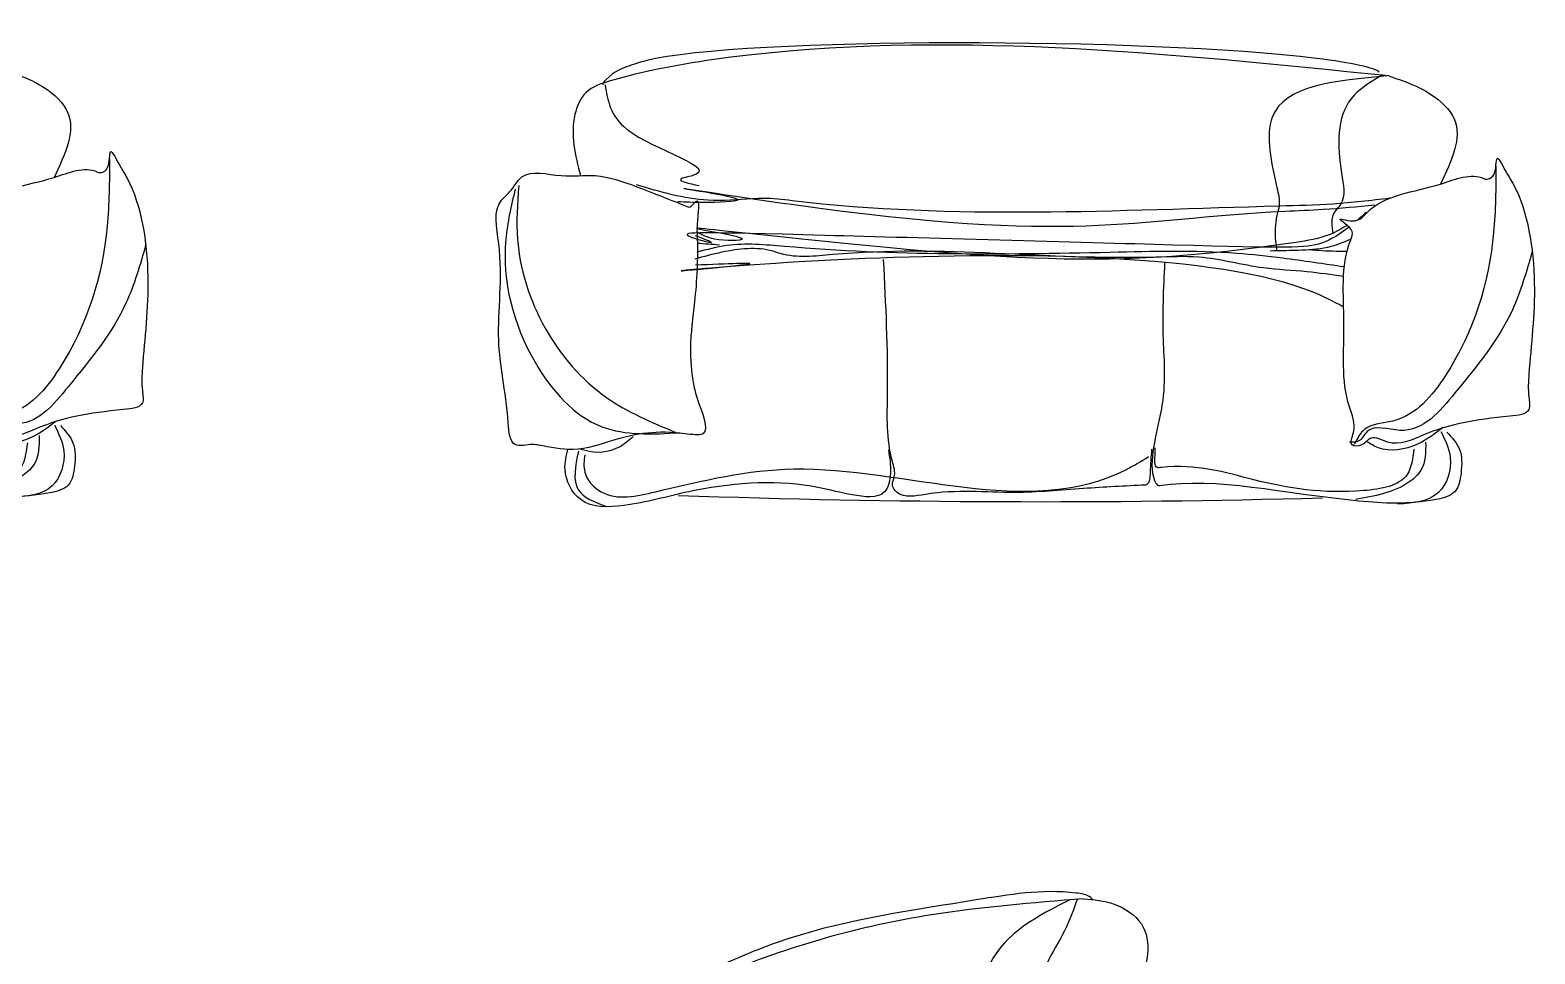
# Model space of a CAD drawing. Header units: metres. Extents: x 310.8 to 324.9, y 159.2 to 165.
# Drawn here: x 317.762 to 320.869, y 163.048 to 164.956 of the extents above; entities that cross this region are included whole.
import ezdxf

# ---------------------------------------------------------------- set-up
doc = ezdxf.new("R2010")
doc.units = ezdxf.units.M
doc.layers.add('02', color=2, linetype='Continuous')

# ---------------------------------------------------------------- blocks, each defined once
blk = doc.blocks.new('sofa2')
at = {"layer": '02', "color": 7, "extrusion": (0, 0, -1)}
blk.add_ellipse((-0.2159, 10.2645), major_axis=(10.2642, 0.2292), ratio=1, start_param=1.52737, end_param=1.616814, dxfattribs=at)
at = {"layer": '02', "color": 7}
for points, knots in [([(0.5757, 0.8999), (0.5686, 0.9084), (0.2801, 0.9706), (-0.4327, 0.9506), (-0.6072, 0.8912), (-0.6442, 0.8784), (-0.665, 0.8537), (-0.6639, 0.8514)], [0, 0, 0, 0, 127.50928, 732.614955, 770.548522, 809.419481, 817.699888, 817.699888, 817.699888, 817.699888]), ([(0.595, 0.892), (0.2575, 0.9199), (-0.163, 0.9546), (-0.5827, 0.8802), (-0.7027, 0.8432), (-0.7357, 0.7645), (-0.721, 0.7059), (-0.7106, 0.6638)], [0, 0, 0, 0, 1111.270695, 1384.15626, 1449.73045, 1505.502696, 1646.33723, 1646.33723, 1646.33723, 1646.33723]), ([(0.5921, 0.892), (0.486, 0.8828), (0.3186, 0.8682), (0.356, 0.6966), (0.3718, 0.6298), (0.3603, 0.5935), (0.3596, 0.5624), (0.3629, 0.5388), (0.3637, 0.5329)], [0, 0, 0, 0, 280.085603, 441.728609, 484.149105, 506.997759, 566.365328, 586.345478, 586.345478, 586.345478, 586.345478]), ([(0.5824, 0.8942), (0.5579, 0.8797), (0.4868, 0.8375), (0.4887, 0.7235), (0.5087, 0.6362), (0.4742, 0.6047), (0.4775, 0.5815), (0.4797, 0.5663)], [0, 0, 0, 0, 90.246293, 262.71043, 334.621253, 359.409286, 406.560484, 406.560484, 406.560484, 406.560484]), ([(0.595, 0.892), (0.6249, 0.8821), (0.6766, 0.8648), (0.7588, 0.7885), (0.7247, 0.7166), (0.702, 0.6688)], [0, 0, 0, 0, 105.792047, 182.998201, 335.84793, 335.84793, 335.84793, 335.84793]), ([(-0.6593, 0.8513), (-0.6542, 0.8193), (-0.6409, 0.7352), (-0.4016, 0.6757), (-0.5211, 0.6555), (-0.4864, 0.6478), (-0.4652, 0.6431)], [0, 0, 0, 0, 113.065318, 298.102295, 326.758206, 371.461218, 371.461218, 371.461218, 371.461218]), ([(0.7918, 0.6801), (0.7645, 0.6929), (0.6776, 0.653), (0.5772, 0.6474), (0.5306, 0.586), (0.4741, 0.6042), (0.5264, 0.5768), (0.4943, 0.5029), (0.5097, 0.3838), (0.4942, 0.2433), (0.5308, 0.1688), (0.511, 0.1262), (0.5437, 0.1275), (0.5593, 0.1531), (0.6071, 0.1225), (0.7023, 0.1705), (0.783, 0.1839), (0.8905, 0.1935), (0.882, 0.2376), (0.8868, 0.3207), (0.9058, 0.4661), (0.8791, 0.6297), (0.8373, 0.6929), (0.8158, 0.7346), (0.8181, 0.6946), (0.8065, 0.6792), (0.7952, 0.6785), (0.7918, 0.6801)], [0, 0, 0, 0, 100.597406, 281.319891, 315.054718, 349.509689, 389.200281, 408.162693, 598.959573, 792.637569, 852.601939, 880.830983, 902.666946, 929.495226, 968.022274, 1050.611483, 1254.96923, 1301.260424, 1329.316584, 1382.311494, 1591.546287, 1820.820862, 1871.094845, 1893.578982, 1925.370652, 1945.336599, 1957.814292, 1957.814292, 1957.814292, 1957.814292]), ([(0.8166, 0.7063), (0.8163, 0.6602), (0.8155, 0.5102), (0.7573, 0.318), (0.638, 0.1746), (0.546, 0.174), (0.5301, 0.143), (0.5239, 0.1309)], [0, 0, 0, 0, 153.199383, 498.931474, 658.942203, 726.134726, 768.614124, 768.614124, 768.614124, 768.614124]), ([(-0.4888, 0.5993), (-0.5242, 0.6137), (-0.5856, 0.6384), (-0.6745, 0.6699), (-0.7508, 0.6576), (-0.8278, 0.6809), (-0.8511, 0.6324), (-0.8935, 0.6005), (-0.8649, 0.4797), (-0.891, 0.3288), (-0.8618, 0.2089), (-0.8559, 0.0981), (-0.8163, 0.11), (-0.7773, 0.1042), (-0.7201, 0.09), (-0.62, 0.1276), (-0.5409, 0.1395), (-0.4347, 0.1211), (-0.4683, 0.1945), (-0.4804, 0.2473), (-0.4862, 0.3172), (-0.4719, 0.4115), (-0.467, 0.5061), (-0.471, 0.562), (-0.4603, 0.6324), (-0.4825, 0.5967), (-0.4888, 0.5993)], [0, 0, 0, 0, 127.427681, 224.276404, 302.261986, 392.779016, 437.096694, 463.557063, 563.507143, 784.838909, 976.246821, 1028.506194, 1069.058754, 1082.809516, 1162.638681, 1258.731906, 1422.314775, 1462.867277, 1544.873185, 1583.434163, 1661.617215, 1768.019408, 1911.553131, 1945.84397, 1998.930645, 2021.420543, 2021.420543, 2021.420543, 2021.420543]), ([(-0.8451, 0.636), (-0.8532, 0.6015), (-0.8812, 0.4818), (-0.8336, 0.2922), (-0.6844, 0.1229), (-0.5615, 0.1298), (-0.5053, 0.1329)], [0, 0, 0, 0, 117.484834, 407.414781, 620.246611, 799.395046, 799.395046, 799.395046, 799.395046]), ([(-0.8378, 0.6433), (-0.8405, 0.6063), (-0.8519, 0.4448), (-0.7284, 0.2232), (-0.5631, 0.1541), (-0.5137, 0.1335)], [0, 0, 0, 0, 123.587716, 539.784626, 717.53011, 717.53011, 717.53011, 717.53011]), ([(0.597, 0.6394), (0.5581, 0.6348), (0.4825, 0.6259), (0.2128, 0.6194), (-0.058, 0.6133), (-0.2998, 0.6183), (-0.3784, 0.6148), (-0.4673, 0.6067), (-0.5456, 0.6302), (-0.5943, 0.6448)], [0, 0, 0, 0, 130.481225, 253.633351, 898.47273, 1034.014316, 1058.876431, 1161.043602, 1328.287173, 1328.287173, 1328.287173, 1328.287173]), ([(0.5661, 0.6249), (0.531, 0.6216), (0.4699, 0.6157), (0.2025, 0.6055), (0.0816, 0.5661), (-0.6453, 0.659), (-0.3307, 0.6114), (-0.4566, 0.6075), (-0.4935, 0.6091), (-0.5091, 0.6097)], [0, 0, 0, 0, 118.476382, 205.76869, 865.568864, 1169.272767, 1282.511113, 1362.367287, 1420.702346, 1420.702346, 1420.702346, 1420.702346]), ([(0.5132, 0.58), (0.4953, 0.5659), (0.4478, 0.5351), (0.3583, 0.5369), (-0.4377, 0.5471), (-0.5284, 0.5479), (-0.4152, 0.5171), (-0.4559, 0.5332), (-0.4724, 0.5397)], [49.606189, 49.606189, 49.606189, 49.606189, 124.052713, 239.571345, 333.3214, 456.942517, 542.38691, 600.329448, 600.329448, 600.329448, 600.329448]), ([(0.5098, 0.584), (0.4981, 0.577), (0.4656, 0.5576), (0.1498, 0.5088), (-0.0115, 0.5064), (-0.5244, 0.5615), (-0.3194, 0.5309), (-0.4334, 0.5278), (-0.4591, 0.5415), (-0.4694, 0.547)], [0, 0, 0, 0, 45.174964, 125.558829, 1031.145926, 1097.383053, 1205.658022, 1269.66526, 1312.451368, 1312.451368, 1312.451368, 1312.451368]), ([(0.4997, 0.4162), (0.4808, 0.4263), (0.2249, 0.5635), (-0.7562, 0.4393), (-0.3224, 0.4853), (-0.4085, 0.4816), (-0.4725, 0.4789)], [0, 0, 0, 0, 74.526832, 1008.506099, 1049.984337, 1170.966975, 1170.966975, 1170.966975, 1170.966975]), ([(0.5155, 0.5544), (0.5026, 0.5489), (0.4707, 0.5355), (0.414, 0.5315), (0.3721, 0.5308), (0.3505, 0.5304)], [0, 0, 0, 0, 46.593931, 114.59593, 186.8347, 186.8347, 186.8347, 186.8347]), ([(0.5078, 0.5296), (0.4887, 0.5297), (0.4633, 0.5299), (0.438, 0.5324), (0.4317, 0.533)], [0, 0, 0, 0, 63.690529, 84.680578, 84.680578, 84.680578, 84.680578]), ([(0.8916, 0.5298), (0.8797, 0.4883), (0.8483, 0.3789), (0.7511, 0.2615), (0.6509, 0.1374), (0.5553, 0.1772), (0.5375, 0.1348), (0.5212, 0.1355), (0.5142, 0.1358)], [0, 0, 0, 0, 141.86292, 373.630524, 526.427539, 601.735045, 630.296438, 651.966247, 651.966247, 651.966247, 651.966247]), ([(0.5017, 0.4777), (0.4765, 0.4812), (0.4216, 0.4889), (0.2883, 0.5001), (0.1427, 0.5044), (-0.012, 0.503), (-0.1241, 0.5053), (-0.2251, 0.5083), (-0.3217, 0.5062), (-0.403, 0.5126), (-0.4554, 0.4971), (-0.4739, 0.4916)], [0, 0, 0, 0, 84.789669, 184.733607, 445.9307, 569.81752, 700.359946, 819.842709, 906.121054, 1023.391946, 1087.239307, 1087.239307, 1087.239307, 1087.239307]), ([(0.5037, 0.4976), (0.4613, 0.5051), (0.354, 0.524), (0.1578, 0.5055), (-0.0639, 0.5158), (-0.259, 0.5121), (-0.3903, 0.5272), (-0.4494, 0.5111), (-0.4699, 0.5055)], [0, 0, 0, 0, 142.976238, 362.035172, 651.850347, 881.968419, 1014.722732, 1085.027371, 1085.027371, 1085.027371, 1085.027371]), ([(0.0082, 0.4917), (0.0056, 0.4388), (0.001, 0.3414), (0.0156, 0.2078), (-0.0294, 0.0746), (-0.0082, 0.0337), (-0.0036, 0.0316), (-0.0021, 0.0311)], [0, 0, 0, 0, 175.924574, 324.224602, 448.430744, 460.868212, 466.272512, 466.272512, 466.272512, 466.272512]), ([(0.7153, 0.1564), (0.7256, 0.1452), (0.7474, 0.1215), (0.7459, 0.0754), (0.7373, 0.0274), (0.649, 0.0056), (0.419, 0.0181), (0.1863, 0.0641), (-0.0021, 0.0311)], [0, 0, 0, 0, 48.943013, 103.025949, 148.534553, 195.328972, 375.361256, 945.044024, 945.044024, 945.044024, 945.044024]), ([(0.707, 0.1658), (0.6906, 0.1531), (0.6528, 0.1239), (0.5885, 0.1129), (0.5575, 0.1322), (0.5499, 0.1369)], [0, 0, 0, 0, 69.56601, 160.233414, 189.860891, 189.860891, 189.860891, 189.860891]), ([(0.7029, 0.1575), (0.7115, 0.1405), (0.7318, 0.1005), (0.7053, 0.0144), (0.6454, 0.01), (0.6134, 0.0077)], [0, 0, 0, 0, 62.883797, 147.829924, 245.663948, 245.663948, 245.663948, 245.663948]), ([(-0.6015, 0.1247), (-0.6106, 0.1167), (-0.6376, 0.0931), (-0.6823, 0.0889), (-0.7081, 0.0982), (-0.7117, 0.0994)], [0, 0, 0, 0, 40.128951, 118.809172, 131.501248, 131.501248, 131.501248, 131.501248]), ([(0.6714, 0.1358), (0.6715, 0.115), (0.6715, 0.082), (0.6164, 0.0328), (0.5656, 0.0241), (0.5263, 0.0173)], [0, 0, 0, 0, 65.355661, 103.354857, 233.394712, 233.394712, 233.394712, 233.394712]), ([(-0.0312, 0.033), (-0.173, 0.0412), (-0.3506, 0.0309), (-0.5444, -0.0176), (-0.6451, -0.0236), (-0.7274, -0.01), (-0.7607, 0.0444), (-0.7425, 0.0816), (-0.7337, 0.0996)], [976.824593, 976.824593, 976.824593, 976.824593, 1441.856731, 1568.220499, 1730.576316, 1771.619892, 1839.510682, 1903.262507, 1903.262507, 1903.262507, 1903.262507]), ([(-0.7144, 0.0945), (-0.7207, 0.0644), (-0.7321, 0.0097), (-0.6815, -0.0102), (-0.6588, -0.0191)], [0, 0, 0, 0, 88.639768, 160.999132, 160.999132, 160.999132, 160.999132]), ([(-0.0186, 0.1069), (-0.0198, 0.0918), (-0.0218, 0.0694), (-0.0225, 0.0356), (-0.0303, 0.0332), (-0.0312, 0.033)], [0, 0, 0, 0, 55.279979, 82.352953, 85.624213, 85.624213, 85.624213, 85.624213]), ([(0.6469, 0.1209), (0.6446, 0.1019), (0.6384, 0.0486), (0.4887, 0.0224), (0.2901, 0.0684), (0.1157, 0.0844), (-0.014, 0.0671), (-0.011, 0.0922), (-0.0113, 0.1048), (-0.0115, 0.1097)], [0, 0, 0, 0, 59.307287, 165.954693, 419.345723, 769.096628, 779.083152, 806.978354, 824.443145, 824.443145, 824.443145, 824.443145]), ([(-0.7013, 0.0872), (-0.7028, 0.075), (-0.7064, 0.0447), (-0.6535, -0.0121), (-0.4888, 0.024), (-0.3083, 0.0918), (-0.0885, 0.0139), (-0.0329, 0.082), (-0.025, 0.0917)], [0, 0, 0, 0, 39.91953, 98.394496, 223.226072, 544.597982, 789.382304, 830.009833, 830.009833, 830.009833, 830.009833])]:
    blk.add_open_spline(points, degree=3, knots=knots, dxfattribs=at)
for points in [[(0.5482, 0.6099), (0.5422, 0.6046), (0.5363, 0.5993), (0.5303, 0.5942)], [(-0.4689, 0.5246), (-0.4538, 0.5234), (-0.4387, 0.5223), (-0.4235, 0.5211)]]:
    blk.add_open_spline(points, degree=3, dxfattribs=at)
blk = doc.blocks.new('sofa3')
at = {"layer": '02', "color": 7, "extrusion": (0, 0, -1)}
blk.add_ellipse((0.0821, 21.5416), major_axis=(0.0245, -21.5417), ratio=1, start_param=-0.025923, end_param=0.035823, dxfattribs=at)
at = {"layer": '02', "color": 7}
for points, knots in [([(0.8014, 0.8798), (0.3408, 0.9272), (-0.2027, 0.9832), (-0.74, 0.8905), (-0.8599, 0.8533), (-0.8929, 0.7747), (-0.8783, 0.716), (-0.8678, 0.674)], [0, 0, 0, 0, 1515.707727, 1788.593293, 1854.167483, 1909.939728, 2050.774263, 2050.774263, 2050.774263, 2050.774263]), ([(0.782, 0.8877), (0.7749, 0.8962), (0.4864, 0.9584), (-0.5899, 0.9608), (-0.7645, 0.9014), (-0.8015, 0.8885), (-0.8223, 0.8639), (-0.8212, 0.8615)], [0, 0, 0, 0, 127.50928, 732.614955, 770.548522, 809.419481, 817.699888, 817.699888, 817.699888, 817.699888]), ([(0.7984, 0.8798), (0.6923, 0.8706), (0.5249, 0.856), (0.5623, 0.6844), (0.5781, 0.6176), (0.5667, 0.5813), (0.5659, 0.5502), (0.5692, 0.5266), (0.57, 0.5207)], [0, 0, 0, 0, 280.085603, 441.728609, 484.149105, 506.997759, 566.365328, 586.345478, 586.345478, 586.345478, 586.345478]), ([(0.7887, 0.882), (0.7642, 0.8675), (0.6931, 0.8253), (0.695, 0.7113), (0.715, 0.624), (0.6805, 0.5925), (0.6838, 0.5693), (0.6861, 0.5541)], [0, 0, 0, 0, 90.246293, 262.71043, 334.621253, 359.409286, 406.560484, 406.560484, 406.560484, 406.560484]), ([(0.8014, 0.8798), (0.8312, 0.8699), (0.8829, 0.8526), (0.9651, 0.7763), (0.931, 0.7044), (0.9083, 0.6566)], [0, 0, 0, 0, 105.792047, 182.998201, 335.84793, 335.84793, 335.84793, 335.84793]), ([(-0.8165, 0.8614), (-0.8115, 0.8295), (-0.7982, 0.7454), (-0.5588, 0.6859), (-0.6784, 0.6657), (-0.6437, 0.658), (-0.6225, 0.6533)], [0, 0, 0, 0, 113.065318, 298.102295, 326.758206, 371.461218, 371.461218, 371.461218, 371.461218]), ([(-0.646, 0.6095), (-0.6815, 0.6239), (-0.7429, 0.6486), (-0.8317, 0.6801), (-0.9081, 0.6678), (-0.985, 0.6911), (-1.0084, 0.6425), (-1.0507, 0.6107), (-1.0222, 0.4899), (-1.0482, 0.339), (-1.0191, 0.2191), (-1.0131, 0.1083), (-0.9736, 0.1202), (-0.9346, 0.1144), (-0.8774, 0.1002), (-0.7773, 0.1378), (-0.6982, 0.1497), (-0.592, 0.1313), (-0.6256, 0.2047), (-0.6377, 0.2574), (-0.6435, 0.3274), (-0.6292, 0.4217), (-0.6243, 0.5163), (-0.6283, 0.5722), (-0.6176, 0.6426), (-0.6398, 0.6069), (-0.646, 0.6095)], [0, 0, 0, 0, 127.427681, 224.276404, 302.261986, 392.779016, 437.096694, 463.557063, 563.507143, 784.838909, 976.246821, 1028.506194, 1069.058754, 1082.809516, 1162.638681, 1258.731906, 1422.314775, 1462.867277, 1544.873185, 1583.434163, 1661.617215, 1768.019408, 1911.553131, 1945.84397, 1998.930645, 2021.420543, 2021.420543, 2021.420543, 2021.420543]), ([(0.9981, 0.6679), (0.9708, 0.6807), (0.8839, 0.6408), (0.7835, 0.6352), (0.7369, 0.5738), (0.6804, 0.592), (0.7327, 0.5646), (0.7006, 0.4907), (0.716, 0.3716), (0.7005, 0.2311), (0.7371, 0.1566), (0.7173, 0.114), (0.75, 0.1154), (0.7656, 0.1409), (0.8134, 0.1103), (0.9086, 0.1583), (0.9893, 0.1717), (1.0968, 0.1813), (1.0883, 0.2254), (1.0932, 0.3085), (1.1121, 0.4539), (1.0854, 0.6175), (1.0436, 0.6807), (1.0221, 0.7224), (1.0244, 0.6825), (1.0128, 0.667), (1.0015, 0.6663), (0.9981, 0.6679)], [0, 0, 0, 0, 100.597406, 281.319891, 315.054718, 349.509689, 389.200281, 408.162693, 598.959573, 792.637569, 852.601939, 880.830983, 902.666946, 929.495226, 968.022274, 1050.611483, 1254.96923, 1301.260424, 1329.316584, 1382.311494, 1591.546287, 1820.820862, 1871.094845, 1893.578982, 1925.370652, 1945.336599, 1957.814292, 1957.814292, 1957.814292, 1957.814292]), ([(1.0229, 0.6941), (1.0226, 0.648), (1.0218, 0.498), (0.9636, 0.3058), (0.8443, 0.1624), (0.7523, 0.1618), (0.7364, 0.1308), (0.7302, 0.1188)], [0, 0, 0, 0, 153.199383, 498.931474, 658.942203, 726.134726, 768.614124, 768.614124, 768.614124, 768.614124]), ([(-0.9951, 0.6534), (-0.9977, 0.6165), (-1.0092, 0.455), (-0.8857, 0.2334), (-0.7204, 0.1643), (-0.6709, 0.1436)], [0, 0, 0, 0, 123.587716, 539.784626, 717.53011, 717.53011, 717.53011, 717.53011]), ([(0.8033, 0.6272), (0.7644, 0.6226), (0.6888, 0.6136), (0.2772, 0.6044), (-0.1163, 0.5812), (-0.4777, 0.628), (-0.5357, 0.6246), (-0.6245, 0.6171), (-0.7029, 0.6404), (-0.7516, 0.6549)], [0, 0, 0, 0, 130.481225, 253.633351, 1371.652109, 1438.243529, 1463.105643, 1565.272815, 1732.516386, 1732.516386, 1732.516386, 1732.516386]), ([(0.7724, 0.6128), (0.7372, 0.6094), (0.676, 0.6036), (0.2662, 0.5874), (0.1397, 0.5208), (-0.7691, 0.6653), (-0.4868, 0.6212), (-0.614, 0.6178), (-0.6508, 0.6192), (-0.6663, 0.6199)], [0, 0, 0, 0, 118.476382, 205.76869, 1338.819057, 1574.505303, 1687.743648, 1767.599823, 1825.934882, 1825.934882, 1825.934882, 1825.934882]), ([(-1.0024, 0.6462), (-1.0105, 0.6117), (-1.0385, 0.492), (-0.9909, 0.3024), (-0.8417, 0.1331), (-0.7188, 0.1399), (-0.6626, 0.143)], [0, 0, 0, 0, 117.484834, 407.414781, 620.246611, 799.395046, 799.395046, 799.395046, 799.395046]), ([(0.706, 0.404), (0.6867, 0.414), (0.3218, 0.6036), (-1.065, 0.4336), (-0.4803, 0.4954), (-0.566, 0.4918), (-0.6298, 0.4891)], [0, 0, 0, 0, 74.526832, 1413.178036, 1454.656274, 1575.638913, 1575.638913, 1575.638913, 1575.638913]), ([(0.7195, 0.5678), (0.7016, 0.5538), (0.6541, 0.5229), (0.5646, 0.5247), (-0.595, 0.5573), (-0.6857, 0.558), (-0.5725, 0.5273), (-0.6132, 0.5434), (-0.6297, 0.5499)], [49.606189, 49.606189, 49.606189, 49.606189, 124.052713, 239.571345, 333.3214, 456.942517, 542.38691, 600.329448, 600.329448, 600.329448, 600.329448]), ([(0.7161, 0.5718), (0.7044, 0.5648), (0.6718, 0.5455), (0.2344, 0.4776), (0.0196, 0.497), (-0.6815, 0.5716), (-0.4768, 0.5411), (-0.5907, 0.5379), (-0.6164, 0.5517), (-0.6267, 0.5572)], [0, 0, 0, 0, 45.174964, 125.558829, 1435.394901, 1501.632028, 1609.906997, 1673.914235, 1716.700343, 1716.700343, 1716.700343, 1716.700343]), ([(0.708, 0.4655), (0.6828, 0.4692), (0.628, 0.4774), (0.5275, 0.481), (0.4253, 0.5101), (0.1267, 0.4948), (-0.1556, 0.5364), (-0.4257, 0.5023), (-0.4981, 0.5281), (-0.5606, 0.5208), (-0.6128, 0.5067), (-0.6312, 0.5018)], [0, 0, 0, 0, 84.789669, 184.733607, 334.57095, 433.751128, 1175.376777, 1294.85954, 1312.78191, 1430.052802, 1493.900162, 1493.900162, 1493.900162, 1493.900162]), ([(0.71, 0.4854), (0.6676, 0.4916), (0.5936, 0.5025), (0.4327, 0.5208), (0.0886, 0.5108), (-0.2599, 0.5083), (-0.5476, 0.5372), (-0.6067, 0.5212), (-0.6272, 0.5157)], [0, 0, 0, 0, 142.976238, 249.361229, 539.176404, 1286.583857, 1419.33817, 1489.642809, 1489.642809, 1489.642809, 1489.642809]), ([(0.7218, 0.5422), (0.7089, 0.5367), (0.677, 0.5233), (0.6203, 0.5193), (0.5784, 0.5186), (0.5568, 0.5182)], [0, 0, 0, 0, 46.593931, 114.59593, 186.8347, 186.8347, 186.8347, 186.8347]), ([(0.2992, 0.0349), (0.2567, 0.0328), (0.1669, 0.0283), (0.0137, 0.014), (-0.108, 0.0285), (-0.2046, 0.0054), (-0.2272, 0.0348), (-0.215, 0.0567), (-0.2366, 0.1198), (-0.23, 0.2691), (-0.2369, 0.4083), (-0.2415, 0.5005)], [0, 0, 0, 0, 142.141502, 300.562385, 505.563883, 570.321818, 591.328478, 609.687646, 645.585814, 801.823809, 1109.18114, 1109.18114, 1109.18114, 1109.18114]), ([(0.7141, 0.5174), (0.695, 0.5175), (0.6696, 0.5177), (0.6443, 0.5202), (0.638, 0.5208)], [0, 0, 0, 0, 63.690529, 84.680578, 84.680578, 84.680578, 84.680578]), ([(1.0979, 0.5176), (1.086, 0.4761), (1.0546, 0.3667), (0.9575, 0.2493), (0.8572, 0.1252), (0.7616, 0.165), (0.7438, 0.1226), (0.7275, 0.1233), (0.7205, 0.1236)], [0, 0, 0, 0, 141.86292, 373.630524, 526.427539, 601.735045, 630.296438, 651.966247, 651.966247, 651.966247, 651.966247]), ([(0.3386, 0.4936), (0.3361, 0.4407), (0.3314, 0.3433), (0.346, 0.2097), (0.301, 0.0764), (0.3223, 0.0356), (0.3268, 0.0334), (0.3283, 0.033)], [0, 0, 0, 0, 175.924574, 324.224602, 448.430744, 460.868212, 466.272512, 466.272512, 466.272512, 466.272512]), ([(-0.7588, 0.1349), (-0.7679, 0.1269), (-0.7949, 0.1033), (-0.8396, 0.0991), (-0.8654, 0.1083), (-0.8689, 0.1096)], [0, 0, 0, 0, 40.128951, 118.809172, 131.501248, 131.501248, 131.501248, 131.501248]), ([(0.9216, 0.1442), (0.9319, 0.133), (0.9537, 0.1093), (0.9522, 0.0632), (0.9436, 0.0152), (0.8553, -0.0066), (0.6253, 0.0059), (0.4453, 0.0519), (0.3283, 0.033)], [0, 0, 0, 0, 48.943013, 103.025949, 148.534553, 195.328972, 375.361256, 945.044024, 945.044024, 945.044024, 945.044024]), ([(0.9133, 0.1536), (0.8969, 0.141), (0.8591, 0.1117), (0.7948, 0.1008), (0.7638, 0.12), (0.7562, 0.1248)], [0, 0, 0, 0, 69.56601, 160.233414, 189.860891, 189.860891, 189.860891, 189.860891]), ([(0.9092, 0.1454), (0.9178, 0.1283), (0.9381, 0.0883), (0.9116, 0.0022), (0.8517, -0.0022), (0.8197, -0.0045)], [0, 0, 0, 0, 62.883797, 147.829924, 245.663948, 245.663948, 245.663948, 245.663948]), ([(-0.2316, 0.1077), (-0.2291, 0.0921), (-0.2246, 0.0635), (-0.2365, 0.004), (-0.3182, 0.0152), (-0.4393, 0.0485), (-0.6113, 0.0348), (-0.7578, -0.0094), (-0.8699, -0.0136), (-0.9058, 0.0589), (-0.8968, 0.0959), (-0.8934, 0.1099)], [0, 0, 0, 0, 54.057053, 98.782834, 173.208008, 269.247002, 550.753472, 703.042908, 802.782889, 881.097333, 928.712847, 928.712847, 928.712847, 928.712847]), ([(-0.8717, 0.1047), (-0.878, 0.0746), (-0.8893, 0.0199), (-0.8388, 0), (-0.8161, -0.0089)], [0, 0, 0, 0, 88.639768, 160.999132, 160.999132, 160.999132, 160.999132]), ([(-0.8586, 0.0974), (-0.8601, 0.0851), (-0.8637, 0.0549), (-0.8107, -0.0021), (-0.6474, 0.0363), (-0.3097, 0.118), (0.0777, -0.0446), (0.2899, 0.0842), (0.3055, 0.0936)], [0, 0, 0, 0, 39.91953, 98.394496, 223.226072, 544.597982, 1306.477161, 1366.627376, 1366.627376, 1366.627376, 1366.627376]), ([(0.3119, 0.1087), (0.3106, 0.0937), (0.3087, 0.0713), (0.308, 0.0375), (0.3001, 0.0351), (0.2992, 0.0349)], [0, 0, 0, 0, 55.279979, 82.352953, 85.624213, 85.624213, 85.624213, 85.624213]), ([(0.8532, 0.1087), (0.8509, 0.0896), (0.8447, 0.0363), (0.6951, 0.0112), (0.5339, 0.0382), (0.4007, 0.0805), (0.3164, 0.069), (0.3195, 0.0941), (0.3191, 0.1067), (0.319, 0.1115)], [0, 0, 0, 0, 59.307287, 165.954693, 419.345723, 632.803994, 642.790518, 670.68572, 688.150512, 688.150512, 688.150512, 688.150512]), ([(0.8777, 0.1236), (0.8778, 0.1028), (0.8778, 0.0698), (0.8227, 0.0206), (0.7719, 0.0119), (0.7326, 0.0051)], [0, 0, 0, 0, 65.355661, 103.354857, 233.394712, 233.394712, 233.394712, 233.394712])]:
    blk.add_open_spline(points, degree=3, knots=knots, dxfattribs=at)
for points in [[(0.7545, 0.5977), (0.7485, 0.5924), (0.7426, 0.5872), (0.7366, 0.582)], [(-0.6262, 0.5347), (-0.611, 0.5336), (-0.5959, 0.5325), (-0.5808, 0.5313)]]:
    blk.add_open_spline(points, degree=3, dxfattribs=at)

msp = doc.modelspace()

# ---------------------------------------------------------------- linework, layer by layer
at = {"layer": '02', "color": 7}
for points, knots in [([(319.9563, 163.16), (319.955, 163.1615), (319.9467, 163.1701), (319.8595, 163.1838), (319.6575, 163.1478), (319.4043, 163.1133), (319.2383, 163.0463), (319.1811, 163.0211), (319.1779, 163.0075), (319.1778, 163.001)], [17.99656, 17.99656, 17.99656, 17.99656, 24.654541, 59.355785, 289.542515, 728.551681, 882.30278, 904.288941, 924.788376, 924.788376, 924.788376, 924.788376]), ([(319.9375, 163.1617), (319.8319, 163.1532), (319.5733, 163.1324), (319.3167, 163.0606), (319.1332, 162.9821), (319.1171, 162.8991), (319.1419, 162.8445), (319.1596, 162.8054)], [0, 0, 0, 0, 350.70006, 858.205579, 917.075962, 972.848208, 1113.682742, 1113.682742, 1113.682742, 1113.682742]), ([(319.9091, 163.1594), (319.8418, 163.1261), (319.7411, 163.0723), (319.7176, 162.9372), (319.745, 162.8842), (319.7412, 162.843), (319.7348, 162.808), (319.7441, 162.7822), (319.7462, 162.7765)], [14.22546, 14.22546, 14.22546, 14.22546, 248.732969, 375.734785, 418.155281, 441.003934, 511.971111, 531.951261, 531.951261, 531.951261, 531.951261]), ([(319.9246, 163.1616), (319.9168, 163.1394), (319.8927, 163.0716), (319.8236, 162.9865), (319.8703, 162.9046), (319.8414, 162.8674), (319.8491, 162.8452), (319.8541, 162.8307)], [0, 0, 0, 0, 79.489254, 242.739997, 314.65082, 339.438853, 386.590051, 386.590051, 386.590051, 386.590051]), ([(319.9375, 163.1617), (319.9587, 163.1599), (320.003, 163.156), (320.0875, 163.0992), (320.0673, 163.0229), (320.0538, 162.9722)], [0, 0, 0, 0, 71.10826, 148.314414, 301.164142, 301.164142, 301.164142, 301.164142])]:
    msp.add_open_spline(points, degree=3, knots=knots, dxfattribs=at)

# ---------------------------------------------------------------- block references
for name, p in [('sofa2', (317.1095, 163.9827)), ('sofa3', (319.7661, 163.9813))]:
    msp.add_blockref(name, p)

doc.saveas('drawing.dxf')
